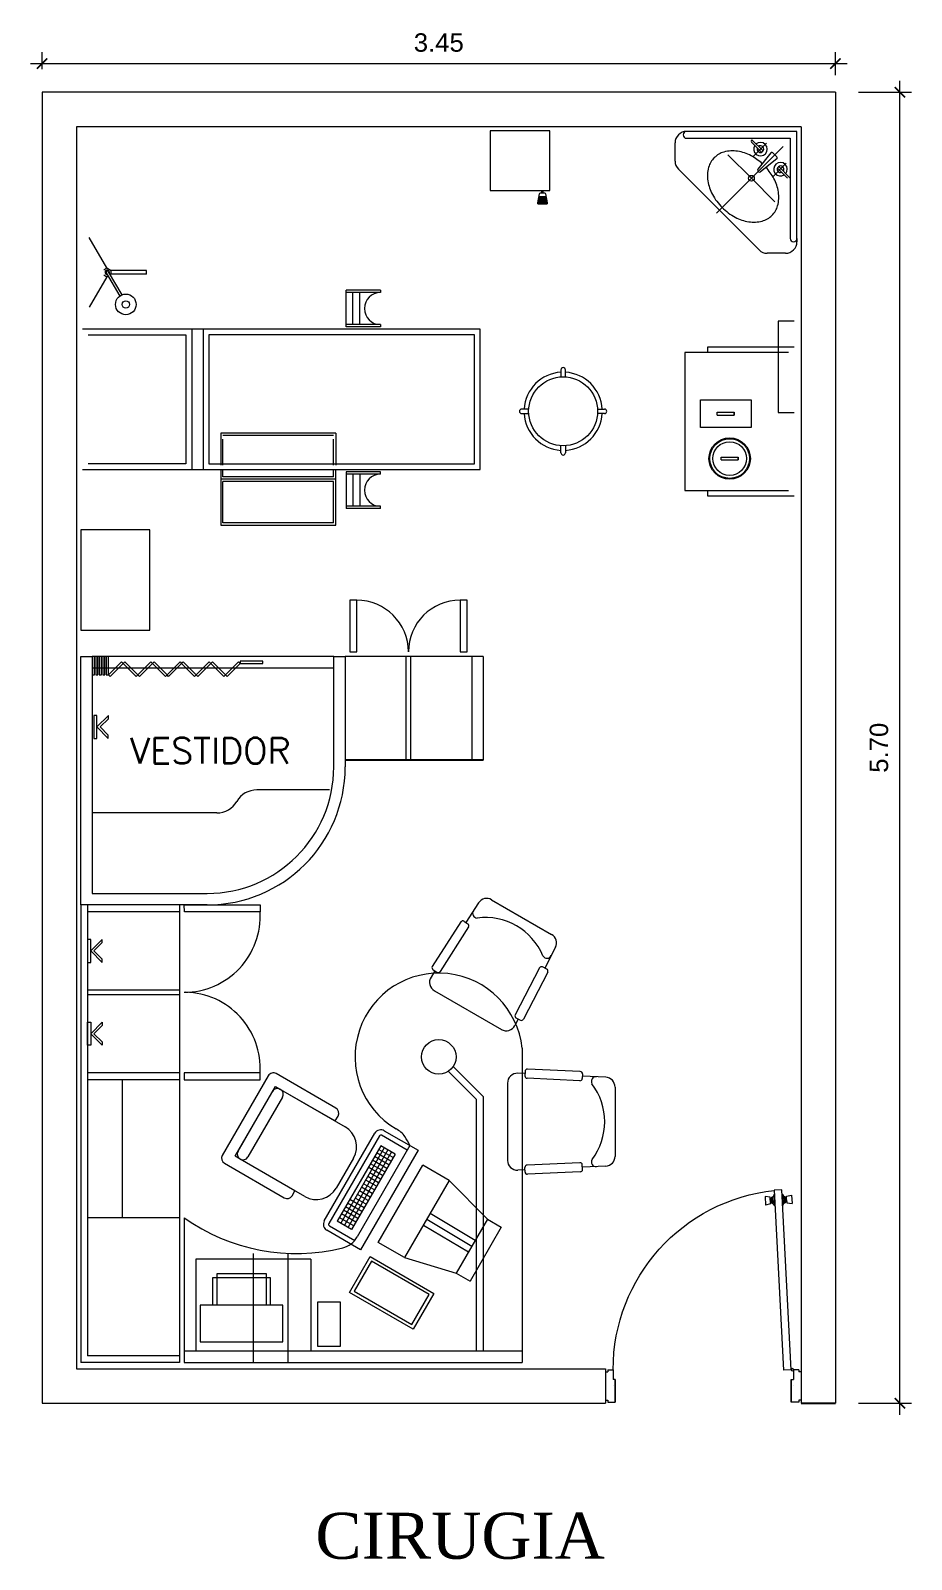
# Model space of a CAD drawing. Header units: metres. Extents: x 250.9 to 296.3, y -151.6 to -124.3.
# Drawn here: x 261.73 to 265.56, y -149.36 to -142.72 of the extents above; entities that cross this region are included whole.
import ezdxf
from ezdxf.enums import TextEntityAlignment as Align

# ---------------------------------------------------------------- set-up
doc = ezdxf.new("R2010")
doc.units = ezdxf.units.M
doc.header["$MEASUREMENT"] = 0
for name, color, linetype, lineweight in [('HATCH', 8, 'Continuous', 9), ('MUROS', 2, 'Continuous', 20), ('PUERTAS', 97, 'Continuous', 13), ('TEXT', 7, 'Continuous', 18)]:
    doc.layers.add(name, color=color, linetype=linetype, lineweight=lineweight)
doc.styles.add('TEXTOS', font='romans.shx')
doc.styles.add('UNO', font='arial.ttf')
doc.dimstyles.new('EN 50', dxfattribs={"dimtxt": 0.08, "dimasz": 0.045, "dimexe": 0.05, "dimexo": 0.1, "dimgap": 0.05, "dimtad": 1, "dimlfac": -1, "dimzin": 1, "dimdsep": 46, "dimtxsty": 'UNO', "dimblk": 'ARCHTICK', "dimcen": 0.5, "dimdle": 0.05, "dimclrd": 1, "dimclre": 1, "dimclrt": 7, "dimazin": 0, "dimtm": 1e-09, "dimtfac": 1, "dimtix": 1, "dimtmove": 0, "dimatfit": 0, "dimldrblk": 'ARCHTICK', "dimfxl": 1, "dimtolj": 2, "dimlwd": 13, "dimlwe": 13, "dimarcsym": 0})

# ---------------------------------------------------------------- blocks, each defined once
blk = doc.blocks.new('gkgk')
for p, q in [((-0.0366, 0.8059), (-0.0387, 0.7662)), ((-0.013, 0.7999), (-0.0366, 0.8059)), ((-0.035, 0.0018), (0.0085, 0.8301)), ((-0.0143, 0.7761), (-0.0146, 0.7697)), ((-0.0143, 0.7761), (-0.0134, 0.7935)), ((-0.0103, 0.7759), (-0.0143, 0.7761)), ((-0.0134, 0.7935), (-0.013, 0.7999)), ((-0.0094, 0.7933), (-0.0134, 0.7935)), ((-0.0103, 0.7759), (-0.0104, 0.7735)), ((-0.0103, 0.7759), (-0.0094, 0.7933)), ((-0.0094, 0.7933), (-0.0093, 0.7957)), ((-0.0053, 0.7955), (-0.0093, 0.7957)), ((-0.0065, 0.7733), (-0.0053, 0.7955)), ((-0.0053, 0.7955), (-0.0051, 0.7987)), ((-0.0012, 0.7985), (-0.0051, 0.7987)), ((-0.0027, 0.7699), (-0.0012, 0.7985)), ((0.0058, 0.8101), (-0.0012, 0.7985)), ((0.0434, 0.8283), (0, 0)), ((0.0031, 0.7576), (0.0058, 0.8101)), ((0.0074, 0.81), (0.0058, 0.8101)), ((0.0085, 0.8301), (0.0434, 0.8283)), ((0.041, 0.7819), (0.041, 0.7819)), ((0.041, 0.7819), (0.041, 0.7819)), ((0.0412, 0.7556), (0.0439, 0.8081)), ((0.0424, 0.8081), (0.0439, 0.8081)), ((0.0439, 0.8081), (0.0497, 0.7958)), ((0.0482, 0.7672), (0.0497, 0.7958)), ((0.0497, 0.7958), (0.0536, 0.7956)), ((0.0523, 0.7702), (0.0535, 0.7924)), ((0.0535, 0.7924), (0.0536, 0.7956)), ((0.0535, 0.7924), (0.0574, 0.7922)), ((0.0564, 0.7724), (0.0573, 0.7898)), ((0.0573, 0.7898), (0.0574, 0.7922)), ((0.0573, 0.7898), (0.0613, 0.7896)), ((0.0604, 0.7721), (0.0613, 0.7896)), ((0.0613, 0.7896), (0.0616, 0.796)), ((0.0616, 0.796), (0.0857, 0.7995)), ((0.0857, 0.7995), (0.0836, 0.7598)), ((-0.0146, 0.7697), (-0.0387, 0.7662)), ((-0.0065, 0.7733), (-0.0104, 0.7735)), ((-0.0065, 0.7733), (-0.0066, 0.7701)), ((-0.0027, 0.7699), (-0.0066, 0.7701)), ((0.0031, 0.7576), (-0.0027, 0.7699)), ((0.0047, 0.7575), (0.0031, 0.7576)), ((0.0396, 0.7557), (0.0412, 0.7556)), ((0.0412, 0.7556), (0.0482, 0.7672)), ((0.0482, 0.7672), (0.0521, 0.767)), ((0.0523, 0.7702), (0.0521, 0.767)), ((0.0523, 0.7702), (0.0563, 0.77)), ((0.0564, 0.7724), (0.0563, 0.77)), ((0.0564, 0.7724), (0.0604, 0.7721)), ((0.0604, 0.7721), (0.06, 0.7658)), ((0.06, 0.7658), (0.0836, 0.7598)), ((-0.07, 0.0018), (-0.045, 0.0018)), ((-0.07, 0.0018), (-0.07, -0.0082)), ((-0.045, 0.0018), (-0.045, -0.0432)), ((-0.035, 0.0018), (0, 0)), ((0.785, 0.0018), (0.785, -0.0432)), ((0.81, 0.0018), (0.785, 0.0018)), ((0.81, 0.0018), (0.81, -0.0082)), ((-0.08, -0.0082), (-0.08, -0.1382)), ((-0.08, -0.0082), (-0.07, -0.0082)), ((-0.035, -0.0432), (-0.045, -0.0432)), ((-0.035, -0.0432), (-0.035, -0.1482)), ((-0.035, -0.1482), (-0.035, -0.0432)), ((0.775, -0.0432), (0.775, -0.1482)), ((0.775, -0.1482), (0.775, -0.0432)), ((0.775, -0.0432), (0.785, -0.0432)), ((0.82, -0.0082), (0.81, -0.0082)), ((0.82, -0.0082), (0.82, -0.1382)), ((-0.08, -0.1382), (-0.07, -0.1382)), ((-0.07, -0.1382), (-0.07, -0.1482)), ((-0.045, -0.0732), (-0.045, -0.0732)), ((-0.045, -0.0732), (-0.045, -0.0732)), ((0.785, -0.0732), (0.785, -0.0732)), ((0.785, -0.0732), (0.785, -0.0732)), ((0.82, -0.1382), (0.81, -0.1382)), ((0.81, -0.1382), (0.81, -0.1482)), ((-0.07, -0.1482), (-0.035, -0.1482)), ((0.81, -0.1482), (0.775, -0.1482))]:
    blk.add_line(p, q)
at = {"ltscale": 0.25}
blk.add_circle((-0.04, 0.0018), 0.005, dxfattribs=at)
blk.add_arc((-0.045, 0.0018), 0.83, 360, 83.89303)
blk = doc.blocks.new('_ArchTick')
at = {"color": 0, "linetype": 'ByBlock', "const_width": 0.15}
blk.add_lwpolyline([(-0.5, -0.5), (0.5, 0.5)], dxfattribs=at)
blk = doc.blocks.new('*D23')
at = {"color": 1, "lineweight": 13, "transparency": 16777216}
for p, q in [((261.781, -142.8844), (261.781, -142.8094)), ((265.231, -142.9094), (265.231, -142.8094)), ((261.731, -142.8594), (265.281, -142.8594))]:
    blk.add_line(p, q, dxfattribs=at)
at = {"layer": 'Defpoints', "color": 0, "transparency": 16777216}
for p in [(265.231, -142.8594), (261.781, -142.9844), (265.231, -143.0094)]:
    blk.add_point(p, dxfattribs=at)
at = {"color": 1, "lineweight": 13, "transparency": 16777216, "xscale": 0.045, "yscale": 0.045, "zscale": 0.045, "rotation": 180}
blk.add_blockref('_ArchTick', (261.781, -142.8594), dxfattribs=at)
at = {"color": 1, "lineweight": 13, "transparency": 16777216, "xscale": 0.045, "yscale": 0.045, "zscale": 0.045}
blk.add_blockref('_ArchTick', (265.231, -142.8594), dxfattribs=at)
at = {"color": 7, "transparency": 16777216, "insert": (263.506, -142.7685), "char_height": 0.08, "attachment_point": 5, "style": 'UNO'}
blk.add_mtext('\\A2;3.45', dxfattribs=at)
blk = doc.blocks.new('*D24')
at = {"color": 1, "lineweight": 13, "transparency": 16777216}
for p, q in [((265.331, -142.9844), (265.5611, -142.9844)), ((265.5111, -148.7344), (265.5111, -142.9344)), ((265.331, -148.6844), (265.5611, -148.6844))]:
    blk.add_line(p, q, dxfattribs=at)
at = {"layer": 'Defpoints', "color": 0, "transparency": 16777216}
for p in [(265.231, -142.9844), (265.5111, -142.9844), (265.231, -148.6844)]:
    blk.add_point(p, dxfattribs=at)
at = {"color": 1, "lineweight": 13, "transparency": 16777216, "xscale": 0.045, "yscale": 0.045, "zscale": 0.045}
for p, rotation in [((265.5111, -142.9844), 90), ((265.5111, -148.6844), 270)]:
    blk.add_blockref('_ArchTick', p, dxfattribs=dict(at, rotation=rotation))
at = {"color": 7, "transparency": 16777216, "insert": (265.4203, -145.8344), "char_height": 0.08, "attachment_point": 5, "rotation": 90, "style": 'UNO'}
blk.add_mtext('\\A2;5.70', dxfattribs=at)

msp = doc.modelspace()

# ---------------------------------------------------------------- linework, layer by layer
for p, q in [((263.699, -145.8877), (263.099, -145.8877)), ((265.081, -148.6844), (265.231, -148.6844))]:
    msp.add_line(p, q)
at = {"layer": 'HATCH'}
for p, q in [((265.0635, -143.1544), (264.5835, -143.1544)), ((264.5835, -143.1844), (265.0335, -143.1844)), ((265.0335, -143.1844), (265.0335, -143.6194)), ((265.0635, -143.6194), (265.0635, -143.1544)), ((264.5335, -143.2837), (264.5335, -143.2044)), ((265.0028, -143.2207), (264.7138, -143.5097)), ((264.8652, -143.3583), (264.7629, -143.2559)), ((264.8659, -143.1926), (264.8676, -143.1909)), ((264.8659, -143.2012), (264.9097, -143.2449)), ((264.8676, -143.1909), (264.9163, -143.2396)), ((264.9303, -143.2063), (264.8718, -143.2649)), ((264.9494, -143.2477), (264.8927, -143.319)), ((264.9762, -143.2652), (264.9584, -143.2473)), ((264.8989, -143.6698), (264.5482, -143.3191)), ((264.9758, -143.2741), (264.9044, -143.3308)), ((265.0172, -143.2931), (264.9586, -143.3517)), ((265.0223, -143.3575), (264.9786, -143.3138)), ((265.0325, -143.3558), (264.9839, -143.3072)), ((264.8652, -143.3583), (264.9675, -143.4606)), ((264.8962, -143.3304), (264.893, -143.3272)), ((263.7291, -143.4115), (263.9575, -143.4115)), ((263.9388, -143.452), (263.9751, -143.452)), ((263.9398, -143.447), (263.9741, -143.447)), ((263.9407, -143.442), (263.9732, -143.442)), ((263.9417, -143.437), (263.9722, -143.437)), ((263.9545, -143.4215), (263.9545, -143.4115)), ((263.9595, -143.4215), (263.9595, -143.4115)), ((263.9364, -143.467), (263.9775, -143.467)), ((263.9369, -143.462), (263.977, -143.462)), ((263.9379, -143.457), (263.976, -143.457)), ((262.0628, -143.7482), (261.986, -143.6152)), ((265.0635, -143.6194), (265.0635, -143.6344)), ((265.0135, -143.6844), (264.9342, -143.6844)), ((262.0628, -143.7864), (261.986, -143.9194)), ((262.0489, -143.7562), (262.0628, -143.7482)), ((262.0489, -143.7784), (262.0628, -143.7864)), ((262.0601, -143.7699), (262.1184, -143.8707)), ((262.0628, -143.7482), (262.082, -143.7593)), ((262.0679, -143.7834), (262.0628, -143.7864)), ((262.069, -143.7647), (262.1272, -143.8656)), ((262.082, -143.7753), (262.0768, -143.7783)), ((262.082, -143.7753), (262.082, -143.7593)), ((262.2356, -143.7593), (262.082, -143.7593)), ((262.2356, -143.7753), (262.082, -143.7753)), ((262.2356, -143.7753), (262.2356, -143.7593)), ((263.2527, -143.8446), (263.1027, -143.8446)), ((263.1027, -144.0046), (263.1027, -143.8446)), ((263.2527, -143.8546), (263.1027, -143.8546)), ((263.1327, -143.9946), (263.1327, -143.8546)), ((263.1627, -143.9946), (263.1627, -143.8546)), ((263.2527, -143.8446), (263.2527, -143.8546)), ((265.051, -143.979), (264.9823, -143.979)), ((264.9823, -143.979), (264.9823, -144.3774)), ((263.6865, -144.0146), (261.9565, -144.0146)), ((261.9815, -144.0396), (262.4065, -144.0396)), ((262.4065, -144.0396), (262.4065, -144.5996)), ((262.4315, -144.0146), (262.4315, -144.6234)), ((262.4815, -144.0146), (262.4815, -144.6234)), ((263.6615, -144.0396), (262.5065, -144.0396)), ((262.5065, -144.0396), (262.5065, -144.5996)), ((263.2527, -143.9946), (263.1027, -143.9946)), ((263.2527, -144.0046), (263.1027, -144.0046)), ((263.2527, -143.9946), (263.2527, -144.0046)), ((263.6615, -144.5996), (263.6615, -144.0396)), ((263.6865, -144.6246), (263.6865, -144.0146)), ((265.026, -144.116), (264.576, -144.116)), ((264.576, -144.116), (264.576, -144.716)), ((264.676, -144.116), (264.676, -144.091)), ((264.676, -144.091), (265.051, -144.091)), ((264.0367, -144.1915), (264.0367, -144.2218)), ((264.0567, -144.2218), (264.0567, -144.1915)), ((263.8971, -144.3615), (263.8667, -144.3615)), ((263.8667, -144.3815), (263.8971, -144.3815)), ((264.1964, -144.3615), (264.2267, -144.3615)), ((264.2267, -144.3815), (264.1964, -144.3815)), ((264.6436, -144.4414), (264.6436, -144.3214)), ((264.6436, -144.3214), (264.8636, -144.3214)), ((264.7161, -144.3877), (264.7161, -144.3754)), ((264.7161, -144.3754), (264.791, -144.3754)), ((264.791, -144.3877), (264.791, -144.3754)), ((264.791, -144.3754), (264.791, -144.3877)), ((264.791, -144.3877), (264.791, -144.3754)), ((264.8636, -144.3214), (264.8636, -144.4414)), ((264.9823, -144.3774), (265.051, -144.3774)), ((264.8636, -144.4414), (264.6436, -144.4414)), ((264.7161, -144.3877), (264.791, -144.3877)), ((263.0576, -144.467), (262.5576, -144.467)), ((262.5576, -144.467), (262.5576, -144.606)), ((263.0476, -144.477), (262.5676, -144.477)), ((262.5676, -144.6059), (262.5676, -144.493)), ((263.0476, -144.6059), (263.0476, -144.493)), ((263.0576, -144.467), (263.0576, -144.606)), ((264.0367, -144.5515), (264.0367, -144.5212)), ((264.0567, -144.5212), (264.0567, -144.5515)), ((264.7334, -144.5708), (264.8084, -144.5708)), ((264.7334, -144.5831), (264.7334, -144.5708)), ((264.7334, -144.5831), (264.8084, -144.5831)), ((264.8084, -144.5831), (264.8084, -144.5708)), ((264.8084, -144.5708), (264.8084, -144.5831)), ((264.8084, -144.5831), (264.8084, -144.5708)), ((261.9565, -144.6246), (263.6865, -144.6246)), ((262.4065, -144.5996), (261.9815, -144.5996)), ((262.5065, -144.5996), (263.6615, -144.5996)), ((262.5576, -144.6266), (262.5576, -144.867)), ((262.5676, -144.657), (262.5676, -144.6266)), ((263.0476, -144.657), (263.0476, -144.6246)), ((263.0576, -144.867), (263.0576, -144.6246)), ((263.1027, -144.6346), (263.1027, -144.7946)), ((263.2527, -144.6346), (263.1027, -144.6346)), ((263.2527, -144.6446), (263.1027, -144.6446)), ((263.1327, -144.6446), (263.1327, -144.7846)), ((263.1627, -144.6446), (263.1627, -144.7846)), ((263.2527, -144.6446), (263.2527, -144.6346)), ((263.0576, -144.667), (262.5576, -144.667)), ((263.0476, -144.657), (262.5676, -144.657)), ((263.0476, -144.677), (262.5676, -144.677)), ((262.5676, -144.857), (262.5676, -144.677)), ((263.0476, -144.857), (263.0476, -144.677)), ((264.576, -144.716), (265.026, -144.716)), ((264.676, -144.741), (264.676, -144.716)), ((263.2527, -144.7846), (263.1027, -144.7846)), ((263.2527, -144.7946), (263.2527, -144.7846)), ((265.051, -144.741), (264.676, -144.741)), ((263.2527, -144.7946), (263.1027, -144.7946)), ((262.249, -144.8867), (261.949, -144.8867)), ((261.949, -144.8867), (261.949, -145.3225)), ((262.249, -145.3225), (262.249, -144.8867)), ((262.5576, -144.867), (263.0576, -144.867)), ((263.0476, -144.857), (262.5676, -144.857)), ((263.119, -145.1927), (263.119, -145.4177)), ((263.149, -145.1927), (263.119, -145.1927)), ((263.149, -145.4177), (263.149, -145.1927)), ((263.629, -145.1927), (263.599, -145.1927)), ((263.599, -145.1927), (263.599, -145.4177)), ((263.629, -145.4177), (263.629, -145.1927)), ((261.949, -145.3225), (262.249, -145.3225)), ((261.949, -146.5177), (261.949, -145.4377)), ((261.949, -145.4377), (261.999, -145.4377)), ((261.999, -145.4377), (261.999, -146.4677)), ((263.049, -145.4377), (261.999, -145.4377)), ((262.009, -145.4377), (261.999, -145.4377)), ((261.999, -145.4377), (261.999, -145.5177)), ((262.009, -145.5177), (262.009, -145.4377)), ((262.0241, -145.4377), (262.0141, -145.4377)), ((262.0141, -145.4377), (262.0141, -145.5177)), ((262.0241, -145.5177), (262.0241, -145.4377)), ((262.0393, -145.4377), (262.0293, -145.4377)), ((262.0293, -145.4377), (262.0293, -145.5177)), ((262.0393, -145.5177), (262.0393, -145.4377)), ((262.0545, -145.4377), (262.0445, -145.4377)), ((262.0445, -145.4377), (262.0445, -145.5177)), ((262.0545, -145.5177), (262.0545, -145.4377)), ((262.0597, -145.4377), (262.0597, -145.5177)), ((262.0697, -145.4377), (262.0597, -145.4377)), ((262.0697, -145.5177), (262.0697, -145.4377)), ((263.049, -145.9177), (263.049, -145.4377)), ((263.049, -145.4377), (263.099, -145.4377)), ((263.099, -145.4377), (263.099, -145.9177)), ((263.699, -145.4377), (263.099, -145.4377)), ((263.119, -145.4177), (263.149, -145.4177)), ((263.364, -145.8877), (263.364, -145.4377)), ((263.384, -145.8877), (263.384, -145.4377)), ((263.599, -145.4177), (263.629, -145.4177)), ((263.649, -145.4377), (263.649, -145.8877)), ((263.699, -145.4377), (263.699, -145.8877)), ((263.049, -145.4877), (261.999, -145.4877)), ((262.0697, -145.5177), (262.1262, -145.4611)), ((262.1333, -145.4682), (262.0767, -145.5248)), ((262.1262, -145.4611), (262.1333, -145.4682)), ((262.1404, -145.4611), (262.1333, -145.4682)), ((262.1333, -145.4682), (262.1899, -145.5248)), ((262.1969, -145.5177), (262.1404, -145.4611)), ((262.1969, -145.5177), (262.2535, -145.4611)), ((262.2606, -145.4682), (262.204, -145.5248)), ((262.2535, -145.4611), (262.2606, -145.4682)), ((262.2677, -145.4611), (262.2606, -145.4682)), ((262.2606, -145.4682), (262.3172, -145.5248)), ((262.3242, -145.5177), (262.2677, -145.4611)), ((262.3242, -145.5177), (262.3808, -145.4611)), ((262.3879, -145.4682), (262.3313, -145.5248)), ((262.3808, -145.4611), (262.3879, -145.4682)), ((262.3949, -145.4611), (262.3879, -145.4682)), ((262.3879, -145.4682), (262.4444, -145.5248)), ((262.4515, -145.5177), (262.3949, -145.4611)), ((262.4515, -145.5177), (262.5081, -145.4611)), ((262.5151, -145.4682), (262.4586, -145.5248)), ((262.5081, -145.4611), (262.5151, -145.4682)), ((262.5222, -145.4611), (262.5151, -145.4682)), ((262.5151, -145.4682), (262.5717, -145.5248)), ((262.5788, -145.5177), (262.5222, -145.4611)), ((262.5788, -145.5177), (262.6354, -145.4611)), ((262.6424, -145.4682), (262.5859, -145.5248)), ((262.6354, -145.4611), (262.6424, -145.4682)), ((262.7408, -145.4582), (262.6424, -145.4582)), ((262.6424, -145.4582), (262.6424, -145.4682)), ((262.6424, -145.4682), (262.7408, -145.4682)), ((262.7408, -145.4682), (262.7408, -145.4582)), ((261.999, -145.5177), (262.009, -145.5177)), ((262.0141, -145.5177), (262.0241, -145.5177)), ((262.0293, -145.5177), (262.0393, -145.5177)), ((262.0445, -145.5177), (262.0545, -145.5177)), ((262.0597, -145.5177), (262.0697, -145.5177)), ((262.0767, -145.5248), (262.0697, -145.5177)), ((262.1899, -145.5248), (262.1969, -145.5177)), ((262.204, -145.5248), (262.1969, -145.5177)), ((262.3172, -145.5248), (262.3242, -145.5177)), ((262.3313, -145.5248), (262.3242, -145.5177)), ((262.4444, -145.5248), (262.4515, -145.5177)), ((262.4586, -145.5248), (262.4515, -145.5177)), ((262.5717, -145.5248), (262.5788, -145.5177)), ((262.5859, -145.5248), (262.5788, -145.5177)), ((262.0056, -145.6939), (262.0055, -145.7939)), ((262.0191, -145.6939), (262.0056, -145.6939)), ((262.019, -145.7939), (262.0191, -145.6939)), ((262.0691, -145.694), (262.0191, -145.7439)), ((262.0332, -145.7439), (262.0691, -145.7081)), ((262.0691, -145.7081), (262.0691, -145.694)), ((262.0191, -145.7439), (262.069, -145.794)), ((262.069, -145.7798), (262.0332, -145.7439)), ((262.069, -145.794), (262.069, -145.7798)), ((262.0055, -145.7939), (262.019, -145.7939)), ((263.0303, -146.0177), (262.7144, -146.0177)), ((262.5412, -146.1177), (261.999, -146.1177)), ((261.999, -146.4677), (262.499, -146.4677)), ((263.6787, -146.5089), (263.6241, -146.5944)), ((263.7358, -146.495), (263.9967, -146.6457)), ((261.949, -146.5177), (261.949, -148.5077)), ((262.499, -146.5177), (261.949, -146.5177)), ((261.979, -146.5177), (261.979, -148.4777)), ((262.379, -146.5477), (261.979, -146.5477)), ((262.379, -146.5177), (262.379, -148.5077)), ((262.399, -146.5177), (262.729, -146.5177)), ((262.3997, -146.5477), (262.399, -146.5177)), ((262.729, -146.5477), (262.3997, -146.5477)), ((262.729, -146.5177), (262.729, -146.5477)), ((263.6018, -146.592), (263.4779, -146.7858)), ((263.6355, -146.6136), (263.5116, -146.8074)), ((263.6156, -146.589), (263.6325, -146.5998)), ((261.979, -146.6677), (261.9789, -146.7677)), ((261.9926, -146.6677), (261.979, -146.6677)), ((261.9925, -146.7677), (261.9926, -146.6677)), ((262.0426, -146.6678), (261.9925, -146.7177)), ((262.0067, -146.7177), (262.0426, -146.6819)), ((262.0426, -146.6819), (262.0426, -146.6678)), ((264.0132, -146.702), (263.9665, -146.7921)), ((261.9789, -146.7677), (261.9925, -146.7677)), ((261.9925, -146.7177), (262.0425, -146.7678)), ((262.0425, -146.7536), (262.0067, -146.7177)), ((262.0425, -146.7678), (262.0425, -146.7536)), ((263.4894, -146.805), (263.4724, -146.8315)), ((263.4809, -146.7996), (263.4978, -146.8104)), ((263.9441, -146.7918), (263.8383, -146.996)), ((263.9796, -146.8102), (263.8738, -147.0144)), ((263.9754, -146.7967), (263.9576, -146.7875)), ((261.979, -146.8877), (262.379, -146.8877)), ((261.979, -146.9077), (262.379, -146.9077)), ((263.487, -146.8912), (263.778, -147.0592)), ((261.9789, -147.0277), (261.9925, -147.0276)), ((261.979, -147.1277), (261.9789, -147.0277)), ((261.9925, -147.0776), (262.0425, -147.0276)), ((261.9925, -147.0276), (261.9926, -147.1276)), ((262.0425, -147.0417), (262.0067, -147.0776)), ((262.0425, -147.0276), (262.0425, -147.0417)), ((263.8515, -147.0141), (263.837, -147.042)), ((263.8603, -147.0187), (263.8426, -147.0095)), ((262.0426, -147.1276), (261.9925, -147.0776)), ((262.0067, -147.0776), (262.0426, -147.1134)), ((261.9926, -147.1276), (261.979, -147.1277)), ((262.0426, -147.1134), (262.0426, -147.1276)), ((263.5473, -147.241), (263.669, -147.3627)), ((263.5685, -147.2198), (263.699, -147.3503)), ((263.8812, -147.2414), (263.8803, -147.2614)), ((264.1214, -147.2423), (263.8917, -147.2319)), ((262.379, -147.2477), (261.979, -147.2477)), ((262.379, -147.2777), (261.979, -147.2777)), ((262.129, -147.2777), (262.129, -147.8777)), ((262.729, -147.2477), (262.399, -147.2477)), ((262.399, -147.2477), (262.399, -147.2777)), ((262.399, -147.2777), (262.729, -147.2777)), ((262.7647, -147.2606), (262.5647, -147.607)), ((262.6205, -147.6103), (262.7955, -147.3072)), ((262.729, -147.2777), (262.729, -147.2477)), ((262.7955, -147.3072), (262.8171, -147.3197)), ((263.0587, -147.4014), (262.7988, -147.2514)), ((263.8049, -147.2924), (263.8049, -147.6285)), ((263.8808, -147.2514), (263.8493, -147.25)), ((264.1196, -147.2823), (263.8898, -147.2718)), ((264.131, -147.2528), (264.13, -147.2727)), ((264.2318, -147.2674), (264.1305, -147.2628)), ((264.2724, -147.3098), (264.2724, -147.6111)), ((262.633, -147.5887), (262.783, -147.3289)), ((262.633, -147.5887), (262.783, -147.3289)), ((262.8263, -147.3539), (262.6763, -147.6137)), ((262.8171, -147.3197), (263.0553, -147.4572)), ((262.8171, -147.3197), (263.0986, -147.4822)), ((263.669, -147.3627), (263.669, -148.4577)), ((263.699, -147.3503), (263.699, -148.4577)), ((263.0553, -147.4572), (263.0678, -147.4356)), ((263.008, -147.8916), (263.228, -147.5106)), ((263.2689, -147.4996), (263.4162, -147.5846)), ((263.2478, -147.522), (263.0278, -147.9031)), ((263.2535, -147.5651), (263.0645, -147.8925)), ((263.2691, -147.5741), (263.0801, -147.9015)), ((263.3803, -147.5639), (263.1507, -147.9616)), ((263.3159, -147.6011), (263.2535, -147.5651)), ((263.3688, -147.5837), (263.2575, -147.5194)), ((262.5738, -147.6412), (262.8337, -147.7912)), ((262.6421, -147.6228), (262.6205, -147.6103)), ((262.8803, -147.7603), (262.6421, -147.6228)), ((262.9236, -147.7853), (262.6421, -147.6228)), ((263.1352, -147.6188), (263.0602, -147.7487)), ((263.2847, -147.5831), (263.0957, -147.9105)), ((263.3003, -147.5921), (263.1113, -147.9195)), ((263.3159, -147.6011), (263.1269, -147.9285)), ((263.4162, -147.5846), (263.1662, -148.0176)), ((263.2709, -147.679), (263.2085, -147.643)), ((263.2799, -147.6635), (263.2175, -147.6275)), ((263.2889, -147.6479), (263.2265, -147.6119)), ((263.2979, -147.6323), (263.2355, -147.5963)), ((263.3069, -147.6167), (263.2445, -147.5807)), ((264.1196, -147.6386), (263.8898, -147.6491)), ((263.2439, -147.7258), (263.1971, -147.6988)), ((263.2619, -147.6946), (263.1995, -147.6586)), ((263.2529, -147.7102), (263.2061, -147.6832)), ((263.243, -147.9854), (263.4367, -147.6498)), ((263.5511, -147.7158), (263.4367, -147.6498)), ((263.8808, -147.6695), (263.8493, -147.6709)), ((263.8812, -147.6795), (263.8803, -147.6595)), ((264.1214, -147.6786), (263.8917, -147.689)), ((264.131, -147.6681), (264.13, -147.6482)), ((264.2318, -147.6536), (264.1305, -147.6582)), ((262.8678, -147.782), (262.8803, -147.7603)), ((263.2079, -147.7882), (263.1611, -147.7612)), ((263.2169, -147.7726), (263.1701, -147.7456)), ((263.2259, -147.757), (263.1791, -147.73)), ((263.2349, -147.7414), (263.1881, -147.7144)), ((263.5511, -147.7158), (263.3573, -148.0514)), ((263.5511, -147.7158), (263.7175, -147.8835)), ((263.1629, -147.8661), (263.1005, -147.8301)), ((263.1719, -147.8505), (263.1095, -147.8145)), ((263.1809, -147.8349), (263.1185, -147.7989)), ((263.1899, -147.8193), (263.1431, -147.7923)), ((263.1989, -147.8037), (263.1521, -147.7767)), ((262.379, -147.8777), (261.979, -147.8777)), ((262.399, -147.8777), (262.399, -148.5077)), ((263.1269, -147.9285), (263.0645, -147.8925)), ((263.1359, -147.9129), (263.0735, -147.8769)), ((263.1449, -147.8973), (263.0825, -147.8613)), ((263.1539, -147.8817), (263.0915, -147.8457)), ((263.4392, -147.9096), (263.6346, -148.0269)), ((263.4542, -147.8836), (263.6496, -148.001)), ((263.4692, -147.8576), (263.6646, -147.975)), ((263.7175, -147.8835), (263.5818, -148.1184)), ((263.7175, -147.8835), (263.7778, -147.9184)), ((263.1662, -148.0176), (263.0189, -147.9326)), ((263.0304, -147.9128), (263.1404, -147.9763)), ((263.7778, -147.9184), (263.6422, -148.1533)), ((262.699, -148.0328), (262.699, -148.5077)), ((262.849, -148.0328), (262.849, -148.5077)), ((263.3573, -148.0514), (263.243, -147.9854)), ((262.949, -148.0577), (262.449, -148.0577)), ((262.449, -148.0577), (262.449, -148.4577)), ((262.949, -148.0577), (262.949, -148.4577)), ((263.1174, -148.2028), (263.2074, -148.047)), ((263.2129, -148.0674), (263.1379, -148.1973)), ((263.2074, -148.047), (263.4846, -148.207)), ((263.4641, -148.2124), (263.2129, -148.0674)), ((263.3573, -148.0514), (263.5818, -148.1184)), ((262.399, -148.1199), (262.399, -148.5077)), ((262.5242, -148.1381), (262.7722, -148.1381)), ((262.5242, -148.2581), (262.5242, -148.1381)), ((262.7562, -148.1221), (262.5402, -148.1221)), ((262.5402, -148.1221), (262.5402, -148.2581)), ((262.7562, -148.2581), (262.7562, -148.1221)), ((262.7722, -148.1381), (262.7722, -148.2581)), ((263.5818, -148.1184), (263.6422, -148.1533)), ((263.3946, -148.3628), (263.1174, -148.2028)), ((263.1379, -148.1973), (263.3891, -148.3423)), ((263.3891, -148.3423), (263.4641, -148.2124)), ((263.4846, -148.207), (263.3946, -148.3628)), ((262.8282, -148.2581), (262.4682, -148.2581)), ((262.4682, -148.2581), (262.4682, -148.4181)), ((262.8282, -148.4181), (262.8282, -148.2581)), ((262.9785, -148.2451), (262.9785, -148.4363)), ((263.0785, -148.2451), (262.9785, -148.2451)), ((263.0785, -148.4363), (263.0785, -148.2451)), ((262.4682, -148.4181), (262.8282, -148.4181)), ((262.9785, -148.4363), (263.0785, -148.4363)), ((262.379, -148.5077), (261.949, -148.5077)), ((262.379, -148.4777), (261.979, -148.4777)), ((263.8682, -148.4577), (262.399, -148.4577)), ((262.399, -148.5077), (263.8683, -148.5077))]:
    msp.add_line(p, q, dxfattribs=at)
msp.add_lwpolyline([(263.7291, -143.1515), (263.7291, -143.4115), (263.9891, -143.4115), (263.9891, -143.1515)], close=True, dxfattribs=at)
msp.add_lwpolyline([(263.97, -143.4253), (263.9775, -143.4646, -0.487928), (263.9726, -143.4709), (263.9413, -143.4709, -0.487928), (263.9364, -143.4646), (263.9439, -143.4253, -0.344151), (263.9488, -143.4215), (263.9651, -143.4215, -0.344151)], format="xyb", close=True, dxfattribs=at)
for centre, radius in [((264.8652, -143.3583), 0.0127), ((262.145, -143.9067), 0.0448), ((262.145, -143.9067), 0.016), ((264.0467, -144.3715), 0.15), ((264.7709, -144.5769), 0.09), ((264.7709, -144.5769), 0.0863), ((264.7709, -144.5769), 0.0732), ((263.506, -147.1785), 0.075)]:
    msp.add_circle(centre, radius, dxfattribs=at)
for centre, radius, start, end in [((264.5835, -143.2044), 0.05, 90, 180), ((264.5835, -143.1694), 0.015, 90, 270), ((264.7714, -143.336), 0.0954, 105.34837, 134.98224), ((264.7834, -143.3798), 0.1408, 81.04229, 105.34837), ((264.7766, -143.423), 0.1846, 61.76595, 81.04229), ((264.8702, -143.1969), 0.00608, 135.01776, 225.01776), ((264.9044, -143.2315), 0.0295, 146.23833, 129.74552), ((264.9044, -143.2315), 0.0143, 158.66645, 124.09874), ((264.9541, -143.2516), 0.00608, 44.98224, 140.15049), ((264.9541, -143.2516), 0.00608, 44.98224, 140.15049), ((264.5835, -143.2837), 0.05, 180, 225), ((264.8151, -143.348), 0.1408, 164.61612, 188.92219), ((264.7714, -143.336), 0.0954, 134.98224, 164.61612), ((264.749, -143.4744), 0.2429, 47.61491, 61.76595), ((264.8973, -143.3229), 0.00608, 140.15049, 224.98224), ((264.749, -143.4744), 0.2429, 28.19854, 42.34958), ((264.9919, -143.319), 0.0295, 320.25448, 303.76167), ((264.9719, -143.2695), 0.00608, 309.81399, 44.98224), ((264.9919, -143.319), 0.0143, 325.90126, 291.33355), ((264.8584, -143.3413), 0.1846, 188.92219, 208.19854), ((264.9006, -143.3261), 0.00608, 224.98224, 309.81399), ((264.8004, -143.4469), 0.1846, 8.92219, 28.19854), ((264.9098, -143.3137), 0.2429, 208.19854, 224.98224), ((264.8436, -143.4401), 0.1408, 344.61612, 8.92219), ((264.9098, -143.3137), 0.2429, 224.98224, 241.76595), ((264.8874, -143.4521), 0.0954, 285.34837, 314.98224), ((264.8874, -143.4521), 0.0954, 314.98224, 344.61612), ((264.8822, -143.3651), 0.1846, 241.76595, 261.04229), ((264.8754, -143.4083), 0.1408, 261.04229, 285.34837), ((265.0135, -143.6344), 0.05, 270, 360), ((265.0485, -143.6194), 0.015, 180, 360), ((264.9342, -143.6344), 0.05, 225, 270), ((262.0645, -143.7673), 0.0096, 332.23095, 267.76905), ((262.0645, -143.7673), 0.00512, 30, 210), ((263.2529, -143.9246), 0.07, 90.16117, 269.83883), ((264.0467, -144.1915), 0.01, 0, 180), ((264.0467, -144.3715), 0.17, 93.37229, 176.62771), ((264.0467, -144.3715), 0.17, 3.37229, 86.62771), ((263.8667, -144.3715), 0.01, 90, 270), ((264.0467, -144.3715), 0.17, 183.37229, 266.62771), ((264.0467, -144.3715), 0.17, 273.37229, 356.62771), ((264.2267, -144.3715), 0.01, 270, 90), ((264.0467, -144.5515), 0.01, 180, 0), ((263.2529, -144.7146), 0.07, 90.16117, 269.83883), ((263.149, -145.4177), 0.225, 360, 90), ((263.599, -145.4177), 0.225, 90, 180), ((262.499, -145.9177), 0.55, 270, 0), ((262.499, -145.9177), 0.6, 270, 0), ((262.7144, -146.1177), 0.1, 90, 150), ((262.5412, -146.0177), 0.1, 270, 330), ((263.7145, -146.5318), 0.0425, 60, 147.39744), ((262.3986, -146.5667), 0.3309, 270.06902, 3.30035), ((263.6731, -146.5547), 0.02, 144.1265, 269.89033), ((263.7078, -146.8448), 0.2722, 22.78184, 97.32499), ((263.6103, -146.5974), 0.01, 57.39744, 147.39744), ((263.6271, -146.6082), 0.01, 327.39744, 57.39744), ((263.9754, -146.6825), 0.0425, 332.60256, 60), ((263.9763, -146.7298), 0.02, 210.10967, 335.8735), ((263.506, -147.1785), 0.3642, 5.92938, 239.29245), ((263.5082, -146.8544), 0.0425, 147.39744, 240), ((263.4863, -146.7912), 0.01, 147.39744, 237.39744), ((263.5032, -146.802), 0.01, 237.39744, 327.39744), ((263.953, -146.7964), 0.01, 62.60256, 152.60256), ((263.9708, -146.8056), 0.01, 332.60256, 62.60256), ((262.3983, -147.2287), 0.3312, 356.7213, 88.71359), ((263.7992, -147.0224), 0.0425, 240, 332.60256), ((263.8472, -147.0006), 0.01, 152.60256, 242.60256), ((263.8649, -147.0098), 0.01, 242.60256, 332.60256), ((6999.7145, -147.8243), 6735.8463, 179.99418681, 180.00581319), ((263.8912, -147.2419), 0.01, 87.39744, 177.39744), ((264.121, -147.2523), 0.01, 357.39744, 87.39744), ((262.7863, -147.2731), 0.025, 60, 150), ((263.8474, -147.2924), 0.0425, 87.39744, 180), ((263.8903, -147.2618), 0.01, 177.39744, 267.39744), ((264.1201, -147.2723), 0.01, 267.39744, 357.39744), ((264.1894, -147.2854), 0.02, 84.1265, 209.89033), ((263.9555, -147.4605), 0.2722, 322.78184, 37.32499), ((264.2299, -147.3098), 0.0425, 0, 87.39744), ((262.8046, -147.3414), 0.025, 60, 150), ((262.8046, -147.3414), 0.025, 60, 150), ((262.8046, -147.3414), 0.025, 330, 60), ((263.0462, -147.4231), 0.025, 330, 60), ((263.0486, -147.5688), 0.1, 330, 60), ((263.2539, -147.5256), 0.03, 60, 150), ((263.2758, -147.5814), 0.1, 34.06183, 63.79358), ((263.2539, -147.5256), 0.00708, 60, 150), ((263.1356, -147.6762), 0.2692, 24.64516, 34.06183), ((262.5863, -147.6195), 0.025, 150, 240), ((262.6546, -147.6012), 0.025, 150, 240), ((262.6546, -147.6012), 0.025, 150, 240), ((262.6546, -147.6012), 0.025, 240, 330), ((263.8474, -147.6285), 0.0425, 180, 272.60256), ((264.1201, -147.6486), 0.01, 2.60256, 92.60256), ((264.1894, -147.6355), 0.02, 150.10967, 275.8735), ((264.2299, -147.6111), 0.0425, 272.60256, 0), ((263.8903, -147.6591), 0.01, 92.60256, 182.60256), ((263.8912, -147.679), 0.01, 182.60256, 272.60256), ((264.121, -147.6686), 0.01, 272.60256, 2.60256), ((262.9736, -147.6987), 0.1, 240, 330), ((262.8462, -147.7695), 0.025, 240, 330), ((262.8853, -147.1971), 0.8365, 234.45135, 284.05062), ((263.0339, -147.9066), 0.03, 150, 240), ((263.0339, -147.9066), 0.00708, 150, 240), ((263.0641, -147.9116), 0.1, 284.05062, 330)]:
    msp.add_arc(centre, radius, start, end, dxfattribs=at)
at = {"layer": 'MUROS'}
for p, q in [((261.781, -142.9844), (261.781, -148.6844)), ((265.231, -142.9844), (261.781, -142.9844)), ((265.231, -142.9844), (265.231, -148.6844)), ((261.931, -143.1344), (261.931, -148.5344)), ((265.081, -143.1344), (261.931, -143.1344)), ((265.081, -143.1344), (265.081, -148.6844)), ((261.931, -148.5344), (264.231, -148.5344)), ((263.881, -148.5344), (264.231, -148.5344)), ((263.881, -148.5344), (264.231, -148.5344)), ((264.231, -148.5344), (264.231, -148.6844)), ((261.781, -148.6844), (264.231, -148.6844))]:
    msp.add_line(p, q, dxfattribs=at)

# ---------------------------------------------------------------- block references
at = {"layer": 'PUERTAS', "xscale": -0.9444444444445139, "yscale": 0.9444444444445708, "zscale": 0.9444444444445371}
msp.add_blockref('gkgk', (265.0055, -148.5403), dxfattribs=at)

# ---------------------------------------------------------------- texts
at = {"insert": (262.9692, -149.1607), "char_height": 0.2, "width": 3.806939, "attachment_point": 1}
msp.add_mtext('{\\fTimes New Roman|b0|i0|c0|p18;\\C2;CIRUGIA}', dxfattribs=at)
at = {"layer": 'TEXT', "style": 'TEXTOS'}
msp.add_text('VESTIDOR', height=0.1125, dxfattribs=at).set_placement((262.5128, -145.9035), align=Align.CENTER)

# ---------------------------------------------------------------- dimensions: what is measured, and where the dimension line sits
dim = msp.add_linear_dim(base=(265.231, -142.8594), p1=(261.781, -142.9844), p2=(265.231, -143.0094), dimstyle='EN 50')
dim.commit()
dim.dimension.update_dxf_attribs({"geometry": '*D23', "text_midpoint": (263.506, -142.7685)})
dim = msp.add_linear_dim(base=(265.5111, -142.9844), p1=(265.231, -148.6844), p2=(265.231, -142.9844), angle=90, dimstyle='EN 50')
dim.commit()
dim.dimension.update_dxf_attribs({"geometry": '*D24', "text_midpoint": (265.4203, -145.8344)})

doc.saveas('drawing.dxf')
